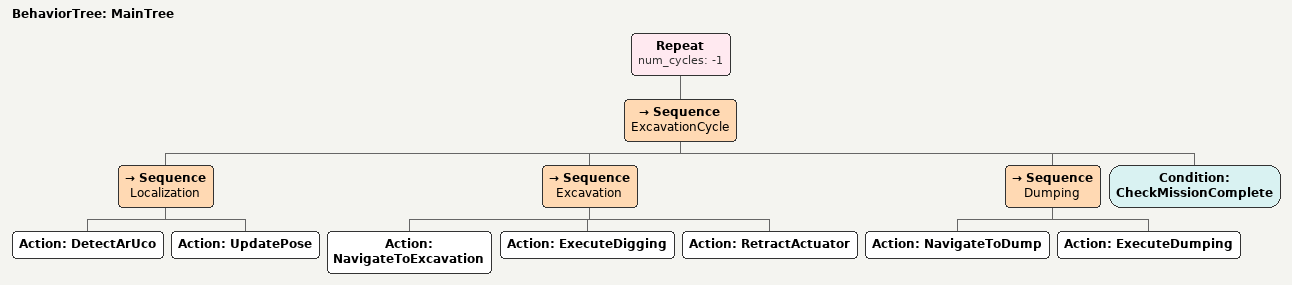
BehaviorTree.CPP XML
<?xml version="1.0"?>
<root main_tree_to_execute="MainTree">
    <BehaviorTree ID="MainTree">
        <Repeat num_cycles="-1">
            <Sequence name="ExcavationCycle">
                <!-- Localization Phase -->
                <Sequence name="Localization">
                    <Action ID="DetectArUco" />
                    <Action ID="UpdatePose" />
                </Sequence>

                <!-- Excavation Phase -->
                <Sequence name="Excavation">
                    <Action ID="NavigateToExcavation" />
                    <Action ID="ExecuteDigging" />
                    <Action ID="RetractActuator" />
                </Sequence>

                <!-- Dumping Phase -->
                <Sequence name="Dumping">
                    <Action ID="NavigateToDump" />
                    <Action ID="ExecuteDumping" />
                </Sequence>

                <!-- Mission Progress Check -->
                <Condition ID="CheckMissionComplete" />
            </Sequence>
        </Repeat>
    </BehaviorTree>
</root>
